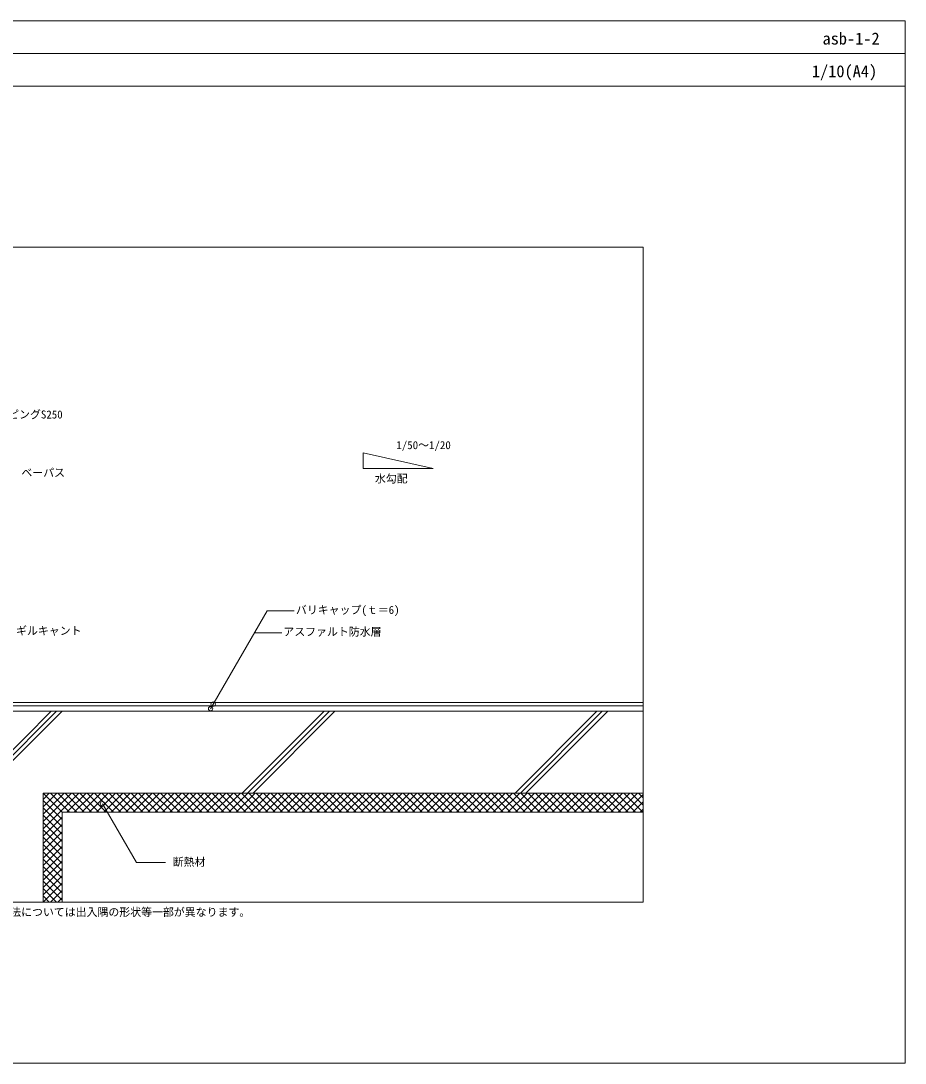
# Model space of a CAD drawing. Units: millimetres, scale not verified. Extents: x -1380 to 1380, y -955 to 955.
# Drawn here: x -241 to 1380, y -955 to 955 of the extents above; entities that cross this region are included whole.
import ezdxf
from ezdxf.enums import TextEntityAlignment as Align

# ---------------------------------------------------------------- set-up
doc = ezdxf.new("R2010")
doc.units = ezdxf.units.MM
doc.header["$LTSCALE"] = 3
for name, color, linetype, lineweight in [('0-0_0', 7, 'Continuous', 9), ('0-1_HATCH', 9, 'Continuous', 18), ('0-3_KUTAI', 3, 'Continuous', 18), ('0-4_BOUSUI', 1, 'Continuous', 18), ('0-5_MOJI', 7, 'Continuous', 18), ('0-9_dannnetu', 6, 'Continuous', 18), ('0-B_WAKU', 7, 'Continuous', 18)]:
    doc.layers.add(name, color=color, linetype=linetype, lineweight=lineweight)
doc.styles.add('ＭＳ ゴシック', font='')
doc.styles.get('ＭＳ ゴシック').set_extended_font_data('MS Gothic')

msp = doc.modelspace()

# ---------------------------------------------------------------- linework, layer by layer
at = {"layer": '0-0_0', "lineweight": 18}
msp.add_line((-1380.02, 894.987), (1379.98, 894.987), dxfattribs=at)
msp.add_lwpolyline([(-900.02, -660.013), (899.98, -660.013), (899.98, 539.987), (-900.02, 539.987)], close=True, dxfattribs=at)
at = {"layer": '0-1_HATCH'}
for p, q in [((-535.02, -660.013), (-185.02, -310.013)), ((-525.02, -660.013), (-175.02, -310.013)), ((-515.02, -660.013), (-165.02, -310.013)), ((164.98, -460.013), (314.98, -310.013)), ((174.98, -460.013), (324.98, -310.013)), ((184.98, -460.013), (334.98, -310.013)), ((664.98, -460.013), (814.98, -310.013)), ((674.98, -460.013), (824.98, -310.013)), ((684.98, -460.013), (834.98, -310.013)), ((-200.02, -471.592), (-188.442, -460.013)), ((-200.02, -485.062), (-174.972, -460.013)), ((-200.02, -498.532), (-161.501, -460.013)), ((-200.02, -512.003), (-148.031, -460.013)), ((-200.02, -525.473), (-134.56, -460.013)), ((-165.02, -508.452), (-200.02, -473.452)), ((-164.989, -495.013), (-199.989, -460.013)), ((-151.519, -495.013), (-186.519, -460.013)), ((-138.048, -495.013), (-173.048, -460.013)), ((-124.578, -495.013), (-159.578, -460.013)), ((-156.09, -495.013), (-121.09, -460.013)), ((-111.107, -495.013), (-146.107, -460.013)), ((-142.62, -495.013), (-107.62, -460.013)), ((-97.637, -495.013), (-132.637, -460.013)), ((-129.149, -495.013), (-94.149, -460.013)), ((-84.167, -495.013), (-119.167, -460.013)), ((-115.679, -495.013), (-80.679, -460.013)), ((-70.696, -495.013), (-105.696, -460.013)), ((-102.209, -495.013), (-67.209, -460.013)), ((-57.226, -495.013), (-92.226, -460.013)), ((-88.738, -495.013), (-53.738, -460.013)), ((-43.756, -495.013), (-78.756, -460.013)), ((-75.268, -495.013), (-40.268, -460.013)), ((-30.285, -495.013), (-65.285, -460.013)), ((-61.797, -495.013), (-26.797, -460.013)), ((-16.815, -495.013), (-51.815, -460.013)), ((-48.327, -495.013), (-13.327, -460.013)), ((-3.344, -495.013), (-38.344, -460.013)), ((-34.857, -495.013), (0.143, -460.013)), ((10.126, -495.013), (-24.874, -460.013)), ((-21.386, -495.013), (13.614, -460.013)), ((23.596, -495.013), (-11.404, -460.013)), ((-7.916, -495.013), (27.084, -460.013)), ((37.067, -495.013), (2.067, -460.013)), ((5.554, -495.013), (40.554, -460.013)), ((50.537, -495.013), (15.537, -460.013)), ((19.025, -495.013), (54.025, -460.013)), ((64.008, -495.013), (29.008, -460.013)), ((32.495, -495.013), (67.495, -460.013)), ((77.478, -495.013), (42.478, -460.013)), ((45.966, -495.013), (80.966, -460.013)), ((90.948, -495.013), (55.948, -460.013)), ((59.436, -495.013), (94.436, -460.013)), ((104.419, -495.013), (69.419, -460.013)), ((72.906, -495.013), (107.906, -460.013)), ((117.889, -495.013), (82.889, -460.013)), ((86.377, -495.013), (121.377, -460.013)), ((131.359, -495.013), (96.359, -460.013)), ((99.847, -495.013), (134.847, -460.013)), ((144.83, -495.013), (109.83, -460.013)), ((113.318, -495.013), (148.318, -460.013)), ((158.3, -495.013), (123.3, -460.013)), ((126.788, -495.013), (161.788, -460.013)), ((171.771, -495.013), (136.771, -460.013)), ((140.258, -495.013), (175.258, -460.013)), ((185.241, -495.013), (150.241, -460.013)), ((153.729, -495.013), (188.729, -460.013)), ((198.711, -495.013), (163.711, -460.013)), ((167.199, -495.013), (202.199, -460.013)), ((212.182, -495.013), (177.182, -460.013)), ((180.669, -495.013), (215.669, -460.013)), ((225.652, -495.013), (190.652, -460.013)), ((194.14, -495.013), (229.14, -460.013)), ((239.123, -495.013), (204.123, -460.013)), ((207.61, -495.013), (242.61, -460.013)), ((252.593, -495.013), (217.593, -460.013)), ((221.081, -495.013), (256.081, -460.013)), ((266.063, -495.013), (231.063, -460.013)), ((234.551, -495.013), (269.551, -460.013)), ((279.534, -495.013), (244.534, -460.013)), ((248.021, -495.013), (283.021, -460.013)), ((293.004, -495.013), (258.004, -460.013)), ((261.492, -495.013), (296.492, -460.013)), ((306.474, -495.013), (271.474, -460.013)), ((274.962, -495.013), (309.962, -460.013)), ((319.945, -495.013), (284.945, -460.013)), ((288.433, -495.013), (323.433, -460.013)), ((333.415, -495.013), (298.415, -460.013)), ((301.903, -495.013), (336.903, -460.013)), ((346.886, -495.013), (311.886, -460.013)), ((315.373, -495.013), (350.373, -460.013)), ((360.356, -495.013), (325.356, -460.013)), ((328.844, -495.013), (363.844, -460.013)), ((373.826, -495.013), (338.826, -460.013)), ((342.314, -495.013), (377.314, -460.013)), ((387.297, -495.013), (352.297, -460.013)), ((355.784, -495.013), (390.784, -460.013)), ((400.767, -495.013), (365.767, -460.013)), ((369.255, -495.013), (404.255, -460.013)), ((414.238, -495.013), (379.238, -460.013)), ((382.725, -495.013), (417.725, -460.013)), ((427.708, -495.013), (392.708, -460.013)), ((396.196, -495.013), (431.196, -460.013)), ((441.178, -495.013), (406.178, -460.013)), ((409.666, -495.013), (444.666, -460.013)), ((454.649, -495.013), (419.649, -460.013)), ((423.136, -495.013), (458.136, -460.013)), ((468.119, -495.013), (433.119, -460.013)), ((436.607, -495.013), (471.607, -460.013)), ((481.589, -495.013), (446.589, -460.013)), ((450.077, -495.013), (485.077, -460.013)), ((495.06, -495.013), (460.06, -460.013)), ((463.548, -495.013), (498.548, -460.013)), ((508.53, -495.013), (473.53, -460.013)), ((477.018, -495.013), (512.018, -460.013)), ((522.001, -495.013), (487.001, -460.013)), ((490.488, -495.013), (525.488, -460.013)), ((535.471, -495.013), (500.471, -460.013)), ((503.959, -495.013), (538.959, -460.013)), ((548.941, -495.013), (513.941, -460.013)), ((517.429, -495.013), (552.429, -460.013)), ((562.412, -495.013), (527.412, -460.013)), ((530.899, -495.013), (565.899, -460.013)), ((575.882, -495.013), (540.882, -460.013)), ((544.37, -495.013), (579.37, -460.013)), ((589.353, -495.013), (554.353, -460.013)), ((557.84, -495.013), (592.84, -460.013)), ((602.823, -495.013), (567.823, -460.013)), ((571.311, -495.013), (606.311, -460.013)), ((616.293, -495.013), (581.293, -460.013)), ((584.781, -495.013), (619.781, -460.013)), ((629.764, -495.013), (594.764, -460.013)), ((598.251, -495.013), (633.251, -460.013)), ((643.234, -495.013), (608.234, -460.013)), ((611.722, -495.013), (646.722, -460.013)), ((656.704, -495.013), (621.704, -460.013)), ((625.192, -495.013), (660.192, -460.013)), ((670.175, -495.013), (635.175, -460.013)), ((638.663, -495.013), (673.663, -460.013)), ((683.645, -495.013), (648.645, -460.013)), ((652.133, -495.013), (687.133, -460.013)), ((697.116, -495.013), (662.116, -460.013)), ((665.603, -495.013), (700.603, -460.013)), ((710.586, -495.013), (675.586, -460.013)), ((679.074, -495.013), (714.074, -460.013)), ((724.056, -495.013), (689.056, -460.013)), ((692.544, -495.013), (727.544, -460.013)), ((737.527, -495.013), (702.527, -460.013)), ((706.014, -495.013), (741.014, -460.013)), ((750.997, -495.013), (715.997, -460.013)), ((719.485, -495.013), (754.485, -460.013)), ((764.468, -495.013), (729.468, -460.013)), ((732.955, -495.013), (767.955, -460.013)), ((777.938, -495.013), (742.938, -460.013)), ((746.426, -495.013), (781.426, -460.013)), ((791.408, -495.013), (756.408, -460.013)), ((759.896, -495.013), (794.896, -460.013)), ((804.879, -495.013), (769.879, -460.013)), ((773.366, -495.013), (808.366, -460.013)), ((818.349, -495.013), (783.349, -460.013)), ((786.837, -495.013), (821.837, -460.013)), ((831.819, -495.013), (796.819, -460.013)), ((800.307, -495.013), (835.307, -460.013)), ((845.29, -495.013), (810.29, -460.013)), ((813.778, -495.013), (848.778, -460.013)), ((858.76, -495.013), (823.76, -460.013)), ((827.248, -495.013), (862.248, -460.013)), ((872.231, -495.013), (837.231, -460.013)), ((840.718, -495.013), (875.718, -460.013)), ((885.701, -495.013), (850.701, -460.013)), ((854.189, -495.013), (889.189, -460.013)), ((899.171, -495.013), (864.171, -460.013)), ((867.659, -495.013), (899.98, -462.693)), ((899.98, -482.351), (877.642, -460.013)), ((881.129, -495.013), (899.98, -476.163)), ((899.98, -468.88), (891.112, -460.013)), ((-165.02, -521.922), (-200.02, -486.922)), ((894.6, -495.013), (899.98, -489.633)), ((-165.02, -535.393), (-200.02, -500.393)), ((-200.02, -538.943), (-165.02, -503.943)), ((-165.02, -548.863), (-200.02, -513.863)), ((-200.02, -552.414), (-165.02, -517.414)), ((-165.02, -562.334), (-200.02, -527.334)), ((-200.02, -565.884), (-165.02, -530.884)), ((-165.02, -575.804), (-200.02, -540.804)), ((-200.02, -579.355), (-165.02, -544.355)), ((-165.02, -589.274), (-200.02, -554.274)), ((-200.02, -592.825), (-165.02, -557.825)), ((-165.02, -602.745), (-200.02, -567.745)), ((-200.02, -606.295), (-165.02, -571.295)), ((-165.02, -616.215), (-200.02, -581.215)), ((-200.02, -619.766), (-165.02, -584.766)), ((-165.02, -629.685), (-200.02, -594.685)), ((-200.02, -633.236), (-165.02, -598.236)), ((-165.02, -643.156), (-200.02, -608.156)), ((-200.02, -646.707), (-165.02, -611.707)), ((-165.02, -656.626), (-200.02, -621.626)), ((-199.857, -660.013), (-165.02, -625.177)), ((-175.104, -660.013), (-200.02, -635.097)), ((-188.574, -660.013), (-200.02, -648.567)), ((-186.386, -660.013), (-165.02, -638.647)), ((-172.916, -660.013), (-165.02, -652.118))]:
    msp.add_line(p, q, dxfattribs=at)
at = {"layer": '0-3_KUTAI'}
for points in [[(899.98, -310.013), (-400.02, -310.013), (-400.02, 69.987)], [(899.98, -460.013), (-200.02, -460.013), (-200.02, -660.013)]]:
    msp.add_lwpolyline(points, dxfattribs=at)
at = {"layer": '0-4_BOUSUI'}
for points in [[(899.98, -300.013), (-338.381, -300.013), (-390.02, -248.373), (-390.02, 74.129), (-415.878, 99.987), (-551.36, 99.987)], [(899.98, -294.013), (-338.381, -294.013), (-338.381, -300.013)]]:
    msp.add_lwpolyline(points, dxfattribs=at)
at = {"layer": '0-5_MOJI'}
for p, q in [((386.821, 163.197), (386.821, 134.691)), ((210.505, -126.218), (107.037, -305.428)), ((260.505, -126.218), (210.505, -126.218)), ((237.411, -166.218), (187.411, -166.218))]:
    msp.add_line(p, q, dxfattribs=at)
for points in [[(386.821, 134.691), (515.199, 134.691), (386.821, 163.197)], [(24.276, -587.614), (-28.813, -587.614), (-91.198, -479.561)]]:
    msp.add_lwpolyline(points, dxfattribs=at)
for centre in [(107.037, -305.428), (111.827, -297.132), (-91.198, -479.561)]:
    msp.add_circle(centre, 4, dxfattribs=at)
at = {"layer": '0-9_dannnetu'}
msp.add_lwpolyline([(899.98, -495.013), (-165.02, -495.013), (-165.02, -660.013)], dxfattribs=at)
at = {"layer": '0-B_WAKU'}
for points in [[(1379.98, 834.987), (-1380.02, 834.987), (-1380.02, 954.987), (1379.98, 954.987)], [(-1380.02, -955.013), (1379.98, -955.013), (1379.98, 954.987), (-1380.02, 954.987)]]:
    msp.add_lwpolyline(points, close=True, dxfattribs=at)

# ---------------------------------------------------------------- texts
at = {"layer": '0-5_MOJI', "style": 'ＭＳ ゴシック'}
for s, p in [('ライナーコーピングS250', (-383.835, 221.869)), ('1/50～1/20', (447.539, 165.742)), ('ベーパス', (-239.66, 115.269)), ('水勾配', (408.206, 104.424)), ('バリキャップ(ｔ＝6)', (263.505, -136.218)), ('ギルキャント', (-249.355, -174.466)), ('アスファルト防水層', (240.411, -176.218)), ('断熱材', (37.726, -597.974)), ('※こちらの図は熱工法とストライプ工法の場合の形状です。その他の工法については出入隅の形状等一部が異なります。', (-900.02, -690.013))]:
    msp.add_text(s, height=14.66, dxfattribs=at).set_placement(p, align=Align.BOTTOM_LEFT)
at = {"layer": '0-B_WAKU', "style": 'ＭＳ ゴシック'}
for s, p in [('asb-1-2', (1228.533, 904.987)), ('1/10(A4)', (1209.04, 844.987))]:
    msp.add_text(s, height=21.99, dxfattribs=at).set_placement(p, align=Align.BOTTOM_LEFT)

doc.saveas('drawing.dxf')
